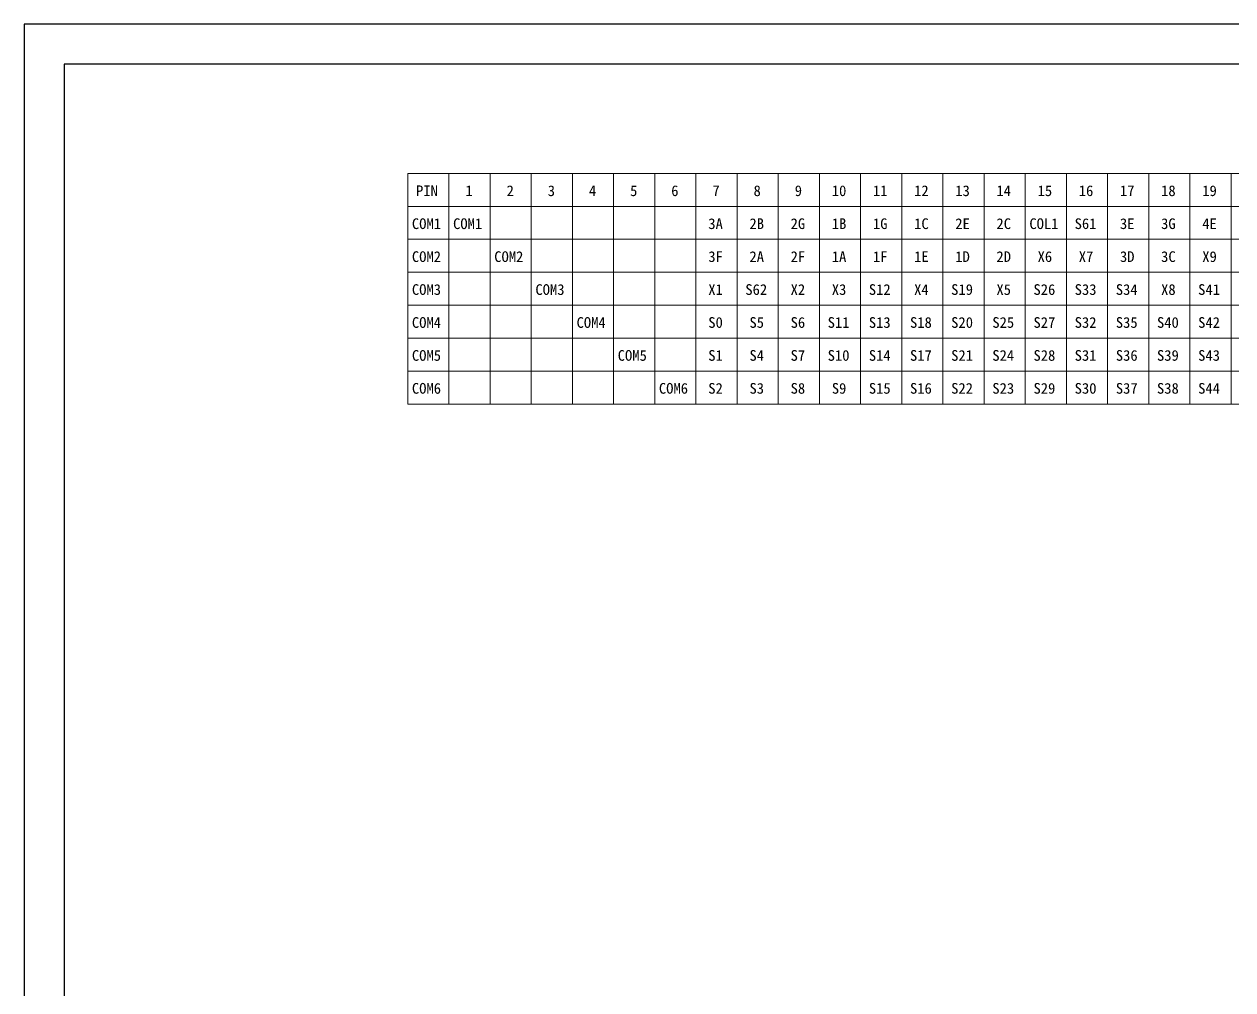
# Model space of a CAD drawing. Header units: millimetres. Extents: x 1653 to 3206, y -200 to 97.
# Drawn here: x 2141.6 to 2228.7, y -117.9 to -48.4 of the extents above; entities that cross this region are included whole.
import ezdxf

# ---------------------------------------------------------------- set-up
doc = ezdxf.new("R2010")
doc.units = ezdxf.units.MM
doc.header["$LTSCALE"] = 3
doc.styles.add('WMF-宋体0', font='SimSun.ttf')

# ---------------------------------------------------------------- blocks, each defined once
blk = doc.blocks.new('T')
for points in [[(0, 0), (297, 0), (297, 210), (0, 210)], [(4, 4), (293, 4), (293, 206), (4, 206)]]:
    blk.add_lwpolyline(points, close=True)

msp = doc.modelspace()

# ---------------------------------------------------------------- linework, layer by layer
at = {"color": 7, "lineweight": 0}
for p, q in [((2169.25, -59.154), (2329.337, -59.154)), ((2172.214, -59.154), (2172.214, -75.756)), ((2175.179, -59.154), (2175.179, -75.756)), ((2178.144, -59.154), (2178.144, -75.756)), ((2181.108, -59.154), (2181.108, -75.756)), ((2184.073, -59.154), (2184.073, -75.756)), ((2187.037, -59.154), (2187.037, -75.756)), ((2190.002, -59.154), (2190.002, -75.756)), ((2192.966, -59.154), (2192.966, -75.756)), ((2195.931, -59.154), (2195.931, -75.756)), ((2198.896, -59.154), (2198.896, -75.756)), ((2201.86, -59.154), (2201.86, -75.756)), ((2204.825, -59.154), (2204.825, -75.756)), ((2207.789, -59.154), (2207.789, -75.756)), ((2210.754, -59.154), (2210.754, -75.756)), ((2213.718, -59.154), (2213.718, -75.756)), ((2216.683, -59.154), (2216.683, -75.756)), ((2219.648, -59.154), (2219.648, -75.756)), ((2222.612, -59.154), (2222.612, -75.756)), ((2225.577, -59.154), (2225.577, -75.756)), ((2228.541, -59.154), (2228.541, -75.756)), ((2169.25, -61.526), (2329.337, -61.526)), ((2169.25, -63.897), (2329.337, -63.897)), ((2169.25, -66.269), (2329.337, -66.269)), ((2169.25, -68.641), (2329.337, -68.641)), ((2169.25, -71.012), (2329.337, -71.012)), ((2169.25, -73.384), (2329.337, -73.384)), ((2169.25, -75.756), (2329.337, -75.756))]:
    msp.add_line(p, q, dxfattribs=at)
msp.add_lwpolyline([(2169.25, -59.154), (2169.25, -75.756)], dxfattribs=at)

# ---------------------------------------------------------------- block references
at = {"xscale": 0.7200000000000001, "yscale": 0.7200000000000001, "zscale": 0.7200000000000001}
msp.add_blockref('T', (2141.622, -199.603), dxfattribs=at)

# ---------------------------------------------------------------- texts
at = {"color": 7, "lineweight": 0, "style": 'WMF-宋体0'}
for s, height, p in [('PIN', 0.7708, (2169.843, -60.784)), ('1', 0.771, (2173.4, -60.784)), ('2', 0.771, (2176.365, -60.784)), ('3', 0.771, (2179.329, -60.784)), ('4', 0.771, (2182.294, -60.784)), ('5', 0.771, (2185.259, -60.784)), ('6', 0.771, (2188.223, -60.784)), ('7', 0.771, (2191.188, -60.784)), ('8', 0.771, (2194.152, -60.784)), ('9', 0.771, (2197.117, -60.784)), ('10', 0.7708, (2199.785, -60.784)), ('11', 0.7708, (2202.75, -60.784)), ('12', 0.7708, (2205.714, -60.784)), ('13', 0.7708, (2208.679, -60.784)), ('14', 0.7708, (2211.643, -60.784)), ('15', 0.7708, (2214.608, -60.784)), ('16', 0.7708, (2217.572, -60.784)), ('17', 0.7708, (2220.537, -60.784)), ('18', 0.7708, (2223.501, -60.784)), ('19', 0.7708, (2226.466, -60.784)), ('COM1', 0.7708, (2169.546, -63.156)), ('COM1', 0.7708, (2172.511, -63.156)), ('3A', 0.7708, (2190.891, -63.156)), ('2B', 0.7708, (2193.856, -63.156)), ('2G', 0.7708, (2196.82, -63.156)), ('1B', 0.7708, (2199.785, -63.156)), ('1G', 0.7708, (2202.75, -63.156)), ('1C', 0.7708, (2205.714, -63.156)), ('2E', 0.7708, (2208.679, -63.156)), ('2C', 0.7708, (2211.643, -63.156)), ('COL1', 0.7708, (2214.015, -63.156)), ('S61', 0.7708, (2217.276, -63.156)), ('3E', 0.7708, (2220.537, -63.156)), ('3G', 0.7708, (2223.501, -63.156)), ('4E', 0.7708, (2226.466, -63.156)), ('COM2', 0.7708, (2169.546, -65.528)), ('COM2', 0.7708, (2175.476, -65.528)), ('3F', 0.7708, (2190.891, -65.528)), ('2A', 0.7708, (2193.856, -65.528)), ('2F', 0.7708, (2196.82, -65.528)), ('1A', 0.7708, (2199.785, -65.528)), ('1F', 0.7708, (2202.75, -65.528)), ('1E', 0.7708, (2205.714, -65.528)), ('1D', 0.7708, (2208.679, -65.528)), ('2D', 0.7708, (2211.643, -65.528)), ('X6', 0.7708, (2214.608, -65.528)), ('X7', 0.7708, (2217.572, -65.528)), ('3D', 0.7708, (2220.537, -65.528)), ('3C', 0.7708, (2223.501, -65.528)), ('X9', 0.7708, (2226.466, -65.528)), ('COM3', 0.7708, (2169.546, -67.899)), ('COM3', 0.7708, (2178.44, -67.899)), ('X1', 0.7708, (2190.891, -67.899)), ('S62', 0.7708, (2193.559, -67.899)), ('X2', 0.7708, (2196.82, -67.899)), ('X3', 0.7708, (2199.785, -67.899)), ('S12', 0.7708, (2202.453, -67.899)), ('X4', 0.7708, (2205.714, -67.899)), ('S19', 0.7708, (2208.382, -67.899)), ('X5', 0.7708, (2211.643, -67.899)), ('S26', 0.7708, (2214.311, -67.899)), ('S33', 0.7708, (2217.276, -67.899)), ('S34', 0.7708, (2220.24, -67.899)), ('X8', 0.7708, (2223.501, -67.899)), ('S41', 0.7708, (2226.17, -67.899)), ('COM4', 0.7708, (2169.546, -70.271)), ('COM4', 0.7708, (2181.405, -70.271)), ('S0', 0.7708, (2190.891, -70.271)), ('S5', 0.7708, (2193.856, -70.271)), ('S6', 0.7708, (2196.82, -70.271)), ('S11', 0.7708, (2199.488, -70.271)), ('S13', 0.7708, (2202.453, -70.271)), ('S18', 0.7708, (2205.418, -70.271)), ('S20', 0.7708, (2208.382, -70.271)), ('S25', 0.7708, (2211.347, -70.271)), ('S27', 0.7708, (2214.311, -70.271)), ('S32', 0.7708, (2217.276, -70.271)), ('S35', 0.7708, (2220.24, -70.271)), ('S40', 0.7708, (2223.205, -70.271)), ('S42', 0.7708, (2226.17, -70.271)), ('COM5', 0.7708, (2169.546, -72.643)), ('COM5', 0.7708, (2184.369, -72.643)), ('S1', 0.7708, (2190.891, -72.643)), ('S4', 0.7708, (2193.856, -72.643)), ('S7', 0.7708, (2196.82, -72.643)), ('S10', 0.7708, (2199.488, -72.643)), ('S14', 0.7708, (2202.453, -72.643)), ('S17', 0.7708, (2205.418, -72.643)), ('S21', 0.7708, (2208.382, -72.643)), ('S24', 0.7708, (2211.347, -72.643)), ('S28', 0.7708, (2214.311, -72.643)), ('S31', 0.7708, (2217.276, -72.643)), ('S36', 0.7708, (2220.24, -72.643)), ('S39', 0.7708, (2223.205, -72.643)), ('S43', 0.7708, (2226.17, -72.643)), ('COM6', 0.7708, (2169.546, -75.014)), ('COM6', 0.7708, (2187.334, -75.014)), ('S2', 0.7708, (2190.891, -75.014)), ('S3', 0.7708, (2193.856, -75.014)), ('S8', 0.7708, (2196.82, -75.014)), ('S9', 0.7708, (2199.785, -75.014)), ('S15', 0.7708, (2202.453, -75.014)), ('S16', 0.7708, (2205.418, -75.014)), ('S22', 0.7708, (2208.382, -75.014)), ('S23', 0.7708, (2211.347, -75.014)), ('S29', 0.7708, (2214.311, -75.014)), ('S30', 0.7708, (2217.276, -75.014)), ('S37', 0.7708, (2220.24, -75.014)), ('S38', 0.7708, (2223.205, -75.014)), ('S44', 0.7708, (2226.17, -75.014))]:
    msp.add_text(s, height=height, dxfattribs=at).set_placement(p)

doc.saveas('drawing.dxf')
